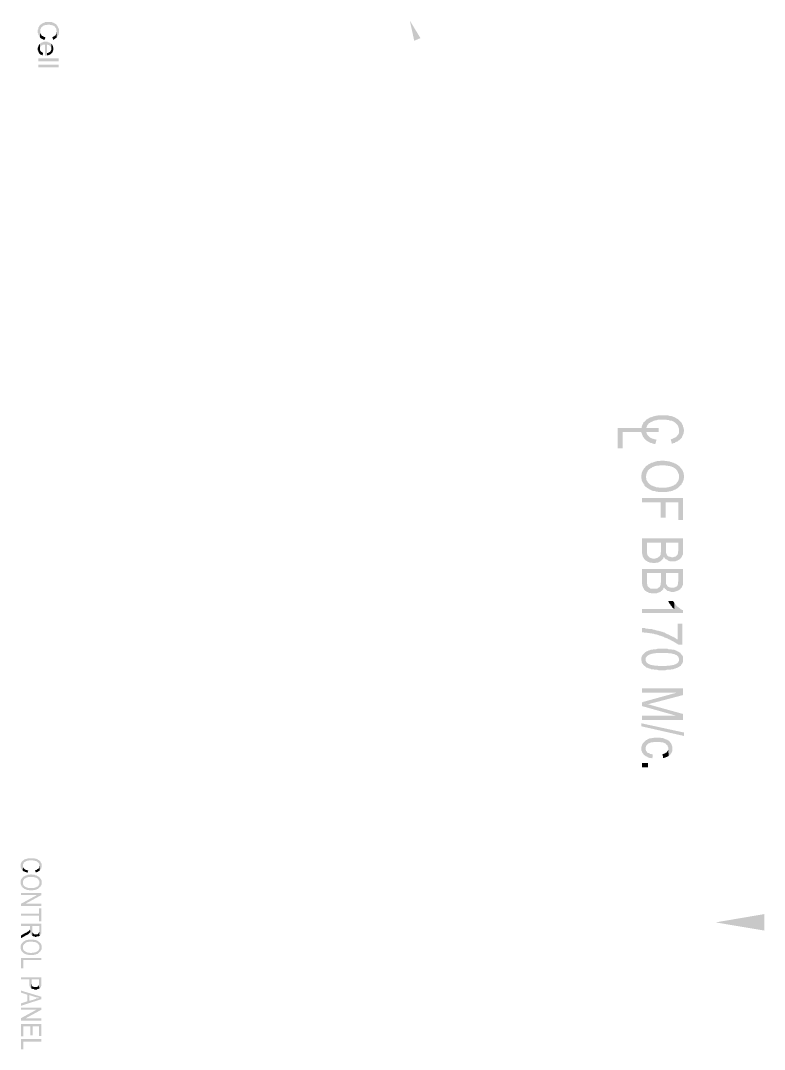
# Model space of a CAD drawing. Header units: feet. Extents: x -99009 to 3252343, y -11094690 to 9035152.
# Drawn here: x 1661585 to 1663400, y -1997901 to -1995388 of the extents above; entities that cross this region are included whole.
import ezdxf

# ---------------------------------------------------------------- set-up
doc = ezdxf.new("R2010")
doc.units = ezdxf.units.FT
doc.layers.add('H', color=7, linetype='Continuous', lineweight=0)

msp = doc.modelspace()

# ---------------------------------------------------------------- hatches: boundary and pattern name
at = {"layer": 'H', "linetype": 'Continuous'}
for points in [[(1661631.99555, -1995429.33853), (1661630.94228, -1995428.64298), (1661630.24673, -1995426.89416), (1661629.53131, -1995426.17874), (1661629.53131, -1995425.12547), (1661628.47804, -1995423.37665), (1661627.78249, -1995422.6811), (1661627.78249, -1995420.21686), (1661626.72922, -1995418.46804), (1661626.72922, -1995410.75735), (1661627.78249, -1995409.00853), (1661627.78249, -1995406.54429), (1661628.47804, -1995404.79547), (1661629.53131, -1995404.09992), (1661629.53131, -1995403.40437), (1661630.24673, -1995401.65555), (1661634.43992, -1995397.44249), (1661636.20861, -1995396.38922), (1661636.90416, -1995395.69367), (1661638.65298, -1995394.97825), (1661639.34853, -1995393.92498), (1661641.09735, -1995393.92498), (1661642.15061, -1995393.22943), (1661643.56159, -1995393.22943), (1661644.61486, -1995392.17616), (1661647.77465, -1995392.17616), (1661648.82792, -1995391.48061), (1661657.23416, -1995391.48061), (1661658.98298, -1995392.17616), (1661661.44722, -1995392.17616), (1661663.19604, -1995393.22943), (1661663.89159, -1995393.22943), (1661665.64041, -1995393.92498), (1661666.33596, -1995394.97825), (1661668.10465, -1995394.97825), (1661669.85347, -1995396.38922), (1661671.60229, -1995397.44249), (1661672.29784, -1995398.13804), (1661673.01326, -1995399.88686), (1661674.76208, -1995401.65555), (1661675.45763, -1995403.40437), (1661675.45763, -1995404.09992), (1661676.5109, -1995405.84874), (1661677.20645, -1995406.54429), (1661677.20645, -1995408.31298), (1661678.25972, -1995409.00853), (1661678.25972, -1995419.16359), (1661677.20645, -1995420.93228), (1661677.20645, -1995423.37665), (1661676.5109, -1995424.42992), (1661675.45763, -1995426.17874), (1661674.76208, -1995426.89416), (1661674.76208, -1995427.58971), (1661673.01326, -1995429.33853), (1661673.01326, -1995414.97041), (1661672.29784, -1995413.22159), (1661672.29784, -1995409.00853), (1661671.60229, -1995408.31298), (1661670.54902, -1995406.54429), (1661670.54902, -1995405.84874), (1661669.85347, -1995405.84874), (1661668.8002, -1995404.09992), (1661666.33596, -1995401.65555), (1661664.58714, -1995400.60228), (1661663.89159, -1995400.60228), (1661663.19604, -1995399.88686), (1661661.44722, -1995399.88686), (1661659.67853, -1995399.19131), (1661657.23416, -1995399.19131), (1661655.48534, -1995398.13804), (1661650.57673, -1995398.13804), (1661648.82792, -1995399.19131), (1661644.61486, -1995399.19131), (1661643.56159, -1995399.88686), (1661642.15061, -1995399.88686), (1661640.4018, -1995400.60228), (1661638.65298, -1995402.3511), (1661636.90416, -1995403.40437), (1661634.43992, -1995405.84874), (1661634.43992, -1995407.59755), (1661633.38665, -1995408.31298), (1661632.6911, -1995410.0618), (1661632.6911, -1995414.27486), (1661631.99555, -1995429.33853)], [(1662545.49423, -1995437.74478), (1662534.62374, -1995388.32082), (1662560.55791, -1995431.08735), (1662545.49423, -1995437.74478)], [(1661642.15061, -1995435.30041), (1661640.4018, -1995434.60486), (1661639.34853, -1995434.60486), (1661637.95743, -1995433.55159), (1661636.90416, -1995432.83617), (1661635.15534, -1995432.83617), (1661633.38665, -1995431.08735), (1661632.6911, -1995430.03408), (1661631.99555, -1995429.33853), (1661632.6911, -1995414.27486), (1661632.6911, -1995418.46804), (1661633.38665, -1995420.21686), (1661633.38665, -1995420.93228), (1661634.43992, -1995422.6811), (1661635.15534, -1995423.37665), (1661636.20861, -1995425.12547), (1661637.95743, -1995425.8409), (1661638.65298, -1995425.8409), (1661639.34853, -1995426.89416), (1661641.09735, -1995427.58971), (1661642.15061, -1995428.64298), (1661643.56159, -1995428.64298), (1661645.31041, -1995429.33853), (1661643.56159, -1995435.30041), (1661642.15061, -1995435.30041)], [(1661663.89159, -1995434.60486), (1661662.14277, -1995428.64298), (1661665.64041, -1995426.89416), (1661666.33596, -1995426.89416), (1661667.38923, -1995425.8409), (1661668.8002, -1995425.12547), (1661670.54902, -1995423.37665), (1661670.54902, -1995422.6811), (1661671.60229, -1995420.93228), (1661672.29784, -1995420.21686), (1661672.29784, -1995416.71923), (1661673.01326, -1995416.02367), (1661673.01326, -1995429.33853), (1661672.29784, -1995430.03408), (1661670.54902, -1995431.08735), (1661669.85347, -1995431.7829), (1661668.8002, -1995432.83617), (1661667.38923, -1995433.55159), (1661666.33596, -1995434.60486), (1661663.89159, -1995434.60486)], [(1661636.90416, -1995473.15833), (1661636.20861, -1995472.46278), (1661634.43992, -1995471.40951), (1661633.38665, -1995471.40951), (1661632.6911, -1995470.69409), (1661630.94228, -1995469.64082), (1661630.24673, -1995468.94527), (1661630.24673, -1995468.24972), (1661629.53131, -1995467.19645), (1661628.47804, -1995465.44763), (1661627.78249, -1995464.75208), (1661627.78249, -1995462.28784), (1661626.72922, -1995460.53902), (1661626.72922, -1995454.57714), (1661627.78249, -1995452.82833), (1661627.78249, -1995450.36408), (1661628.47804, -1995449.66853), (1661629.53131, -1995447.91972), (1661631.99555, -1995445.45547), (1661631.99555, -1995460.53902), (1661632.6911, -1995461.23457), (1661633.38665, -1995462.98339), (1661635.15534, -1995464.75208), (1661636.90416, -1995465.44763), (1661637.95743, -1995466.5009), (1661639.34853, -1995467.19645), (1661638.65298, -1995473.15833), (1661636.90416, -1995473.15833)], [(1661644.61486, -1995473.85388), (1661644.61486, -1995446.86645), (1661639.34853, -1995446.86645), (1661638.65298, -1995447.91972), (1661636.90416, -1995448.61527), (1661636.20861, -1995448.61527), (1661635.15534, -1995449.66853), (1661635.15534, -1995450.36408), (1661634.43992, -1995451.07951), (1661633.38665, -1995452.13278), (1661632.6911, -1995452.82833), (1661631.99555, -1995454.57714), (1661631.99555, -1995445.45547), (1661634.43992, -1995442.65339), (1661636.20861, -1995441.95784), (1661636.90416, -1995441.95784), (1661638.65298, -1995441.26229), (1661639.34853, -1995441.26229), (1661641.09735, -1995440.20902), (1661650.57673, -1995440.20902), (1661651.27228, -1995441.26229), (1661653.0211, -1995441.26229), (1661653.71665, -1995441.95784), (1661655.48534, -1995441.95784), (1661656.1809, -1995442.65339), (1661657.23416, -1995443.70666), (1661658.98298, -1995443.70666), (1661659.67853, -1995444.40221), (1661659.67853, -1995454.57714), (1661658.98298, -1995452.82833), (1661657.92971, -1995452.13278), (1661657.23416, -1995451.07951), (1661657.23416, -1995450.36408), (1661655.48534, -1995449.66853), (1661653.71665, -1995447.91972), (1661651.96784, -1995447.91972), (1661651.27228, -1995446.86645), (1661649.52347, -1995446.86645), (1661648.82792, -1995473.15833), (1661647.05923, -1995473.85388), (1661644.61486, -1995473.85388)], [(1661648.82792, -1995473.15833), (1661649.52347, -1995447.22416), (1661649.52347, -1995467.19645), (1661651.27228, -1995467.19645), (1661651.96784, -1995466.5009), (1661653.71665, -1995466.5009), (1661655.48534, -1995464.75208), (1661656.1809, -1995464.75208), (1661657.92971, -1995462.98339), (1661658.98298, -1995461.23457), (1661658.98298, -1995460.53902), (1661659.67853, -1995459.84347), (1661659.67853, -1995445.45547), (1661662.14277, -1995447.91972), (1661663.19604, -1995449.66853), (1661663.19604, -1995450.36408), (1661663.89159, -1995451.41735), (1661663.89159, -1995452.82833), (1661664.58714, -1995454.57714), (1661664.58714, -1995459.84347), (1661663.89159, -1995461.23457), (1661663.89159, -1995462.98339), (1661663.19604, -1995464.03666), (1661663.19604, -1995464.75208), (1661662.14277, -1995466.5009), (1661657.92971, -1995470.69409), (1661656.1809, -1995471.40951), (1661655.48534, -1995471.40951), (1661654.43208, -1995472.46278), (1661653.0211, -1995472.46278), (1661651.96784, -1995473.15833), (1661648.82792, -1995473.15833)], [(1661627.78249, -1995487.52645), (1661627.78249, -1995480.86902), (1661677.20645, -1995480.86902), (1661677.20645, -1995487.52645), (1661627.78249, -1995487.52645)], [(1661627.78249, -1995502.61), (1661627.78249, -1995495.9327), (1661677.20645, -1995495.9327), (1661677.20645, -1995502.61), (1661627.78249, -1995502.61)], [(1663192.5765, -1996412.59118), (1663191.52324, -1996389.45909), (1663191.52324, -1996384.90819), (1663189.77442, -1996379.99958), (1663187.33005, -1996375.09097), (1663183.11699, -1996370.87791), (1663180.65275, -1996369.12909), (1663178.90393, -1996368.07583), (1663176.45956, -1996366.66485), (1663173.99532, -1996365.61159), (1663171.55095, -1996365.61159), (1663168.74887, -1996364.91603), (1663166.28462, -1996363.86277), (1663163.84025, -1996363.86277), (1663160.68046, -1996363.16722), (1663140.35046, -1996363.16722), (1663137.90609, -1996363.86277), (1663135.44185, -1996364.91603), (1663132.63976, -1996364.91603), (1663130.17552, -1996365.61159), (1663127.73115, -1996366.66485), (1663125.28678, -1996368.07583), (1663122.46483, -1996369.12909), (1663121.07372, -1996370.87791), (1663118.60948, -1996371.57346), (1663116.86066, -1996373.34215), (1663115.8074, -1996375.09097), (1663114.41629, -1996376.48207), (1663113.36303, -1996379.28416), (1663112.66747, -1996380.69513), (1663111.61421, -1996383.49722), (1663111.61421, -1996384.90819), (1663110.89878, -1996387.71028), (1663110.89878, -1996388.40583), (1663110.20323, -1996411.89562), (1663106.7056, -1996408.73583), (1663105.65233, -1996406.98701), (1663104.24135, -1996405.2382), (1663103.18809, -1996403.46951), (1663102.49254, -1996401.02514), (1663101.43927, -1996399.27632), (1663100.74372, -1996396.81208), (1663100.04817, -1996395.06326), (1663100.04817, -1996384.19277), (1663100.74372, -1996382.44395), (1663100.74372, -1996379.99958), (1663101.43927, -1996377.53534), (1663103.18809, -1996374.03771), (1663104.24135, -1996371.57346), (1663104.93691, -1996369.82465), (1663108.45441, -1996366.66485), (1663110.20323, -1996364.91603), (1663111.61421, -1996363.16722), (1663113.36303, -1996362.47166), (1663115.8074, -1996360.72285), (1663117.55621, -1996359.66958), (1663120.02046, -1996357.90089), (1663122.46483, -1996357.20534), (1663125.28678, -1996356.50979), (1663127.73115, -1996355.45652), (1663130.17552, -1996354.76097), (1663133.69303, -1996354.04554), (1663136.1374, -1996352.99228), (1663138.60164, -1996352.99228), (1663141.04601, -1996352.29673), (1663163.84025, -1996352.29673), (1663166.28462, -1996352.99228), (1663169.80213, -1996354.04554), (1663172.2465, -1996354.04554), (1663174.71074, -1996354.76097), (1663176.45956, -1996355.45652), (1663178.90393, -1996356.50979), (1663179.95719, -1996356.50979), (1663182.42144, -1996357.90089), (1663184.17025, -1996358.95416), (1663186.61462, -1996360.72285), (1663189.07887, -1996361.4184), (1663192.5765, -1996364.91603), (1663194.32532, -1996366.66485), (1663197.48511, -1996369.82465), (1663198.53838, -1996372.28889), (1663199.23393, -1996374.03771), (1663201.00262, -1996376.48207), (1663201.69817, -1996378.23089), (1663201.69817, -1996380.69513), (1663202.75144, -1996382.44395), (1663202.75144, -1996384.90819), (1663203.44699, -1996386.65701), (1663203.44699, -1996391.90346), (1663202.75144, -1996394.36771), (1663202.75144, -1996396.81208), (1663201.69817, -1996398.58077), (1663201.00262, -1996401.02514), (1663199.94936, -1996402.77395), (1663199.23393, -1996405.2382), (1663198.53838, -1996406.98701), (1663196.78956, -1996408.73583), (1663195.7363, -1996410.14681), (1663194.32532, -1996411.20007), (1663192.5765, -1996412.59118)], [(1663041.84037, -1996432.92118), (1663041.84037, -1996383.49722), (1663142.09927, -1996383.49722), (1663142.09927, -1996393.31444), (1663053.76413, -1996393.31444), (1663053.76413, -1996432.92118), (1663041.84037, -1996432.92118)], [(1663133.69303, -1996422.76611), (1663130.17552, -1996422.05069), (1663125.28678, -1996420.30187), (1663121.76927, -1996419.60632), (1663120.02046, -1996418.55305), (1663117.55621, -1996417.14208), (1663115.11184, -1996416.08881), (1663113.36303, -1996414.69771), (1663111.61421, -1996413.64444), (1663110.20323, -1996411.89562), (1663110.89878, -1996388.40583), (1663111.61421, -1996390.8502), (1663111.61421, -1996393.31444), (1663112.66747, -1996395.06326), (1663113.36303, -1996397.86534), (1663115.11184, -1996401.02514), (1663116.86066, -1996402.77395), (1663117.55621, -1996403.46951), (1663121.07372, -1996406.98701), (1663123.51809, -1996407.68257), (1663125.28678, -1996408.73583), (1663127.73115, -1996409.43138), (1663130.17552, -1996410.14681), (1663133.69303, -1996411.20007), (1663136.1374, -1996411.89562), (1663136.85282, -1996411.89562), (1663133.69303, -1996422.76611)], [(1663173.99532, -1996421.35514), (1663171.55095, -1996411.20007), (1663176.45956, -1996409.43138), (1663178.90393, -1996407.68257), (1663181.70601, -1996406.98701), (1663184.17025, -1996405.2382), (1663185.56136, -1996404.52277), (1663186.61462, -1996402.77395), (1663189.77442, -1996399.27632), (1663190.82768, -1996397.5275), (1663191.52324, -1996395.06326), (1663191.52324, -1996389.10138), (1663192.5765, -1996412.94889), (1663189.77442, -1996414.33999), (1663188.38331, -1996416.08881), (1663183.11699, -1996417.8575), (1663181.70601, -1996419.60632), (1663178.20838, -1996420.30187), (1663175.76401, -1996421.35514), (1663173.99532, -1996421.35514)], [(1663110.89878, -1996527.2182), (1663107.40115, -1996524.05841), (1663106.7056, -1996521.25632), (1663105.65233, -1996521.25632), (1663104.93691, -1996518.81195), (1663103.18809, -1996517.04326), (1663102.49254, -1996515.29445), (1663101.43927, -1996512.85008), (1663100.74372, -1996511.10126), (1663100.74372, -1996508.63702), (1663100.04817, -1996507.24591), (1663100.04817, -1996497.07098), (1663100.74372, -1996495.32216), (1663100.74372, -1996492.85792), (1663101.43927, -1996491.1091), (1663102.49254, -1996488.66473), (1663103.18809, -1996486.91591), (1663104.93691, -1996484.45167), (1663105.65233, -1996482.70285), (1663106.7056, -1996481.64959), (1663108.45441, -1996480.23861), (1663110.20323, -1996477.43653), (1663111.61421, -1996476.04542), (1663113.36303, -1996474.99216), (1663115.8074, -1996473.58118), (1663117.55621, -1996471.83236), (1663120.02046, -1996470.7791), (1663122.46483, -1996469.38799), (1663124.23352, -1996468.33473), (1663125.28678, -1996468.33473), (1663127.73115, -1996467.6193), (1663130.17552, -1996466.56604), (1663132.63976, -1996465.87049), (1663135.44185, -1996464.81722), (1663138.60164, -1996464.12167), (1663143.51025, -1996464.12167), (1663146.31233, -1996463.42612), (1663156.4674, -1996463.42612), (1663159.62719, -1996464.12167), (1663162.09144, -1996464.12167), (1663165.58907, -1996464.81722), (1663168.03344, -1996464.81722), (1663170.49768, -1996465.87049), (1663173.29976, -1996466.56604), (1663175.76401, -1996467.6193), (1663178.20838, -1996468.33473), (1663179.95719, -1996469.38799), (1663182.42144, -1996470.08355), (1663184.17025, -1996470.7791), (1663186.61462, -1996472.52792), (1663188.38331, -1996473.58118), (1663189.07887, -1996474.29661), (1663191.52324, -1996476.04542), (1663193.27205, -1996477.43653), (1663191.52324, -1996501.97959), (1663191.52324, -1996497.76653), (1663190.82768, -1996495.32216), (1663189.77442, -1996493.57334), (1663189.07887, -1996491.1091), (1663187.33005, -1996487.61146), (1663185.56136, -1996486.20049), (1663184.17025, -1996483.3984), (1663182.42144, -1996482.70285), (1663180.65275, -1996480.95403), (1663178.90393, -1996480.23861), (1663177.51282, -1996479.18534), (1663174.71074, -1996478.48979), (1663173.29976, -1996477.43653), (1663170.49768, -1996476.74097), (1663168.03344, -1996476.04542), (1663165.58907, -1996476.04542), (1663162.09144, -1996474.99216), (1663159.62719, -1996474.99216), (1663156.4674, -1996474.29661), (1663147.00789, -1996474.29661), (1663143.51025, -1996474.99216), (1663138.60164, -1996474.99216), (1663135.44185, -1996476.04542), (1663132.63976, -1996476.74097), (1663130.17552, -1996477.43653), (1663128.4267, -1996478.48979), (1663125.98233, -1996479.18534), (1663124.23352, -1996480.95403), (1663121.76927, -1996481.64959), (1663121.76927, -1996482.70285), (1663119.3249, -1996483.3984), (1663115.8074, -1996486.91591), (1663115.11184, -1996489.36028), (1663114.41629, -1996491.1091), (1663112.66747, -1996492.85792), (1663112.66747, -1996495.32216), (1663111.61421, -1996497.07098), (1663111.61421, -1996499.53522), (1663110.89878, -1996501.97959), (1663110.89878, -1996527.2182)], [(1663142.79483, -1996539.83751), (1663140.35046, -1996539.14196), (1663136.85282, -1996539.14196), (1663134.38858, -1996538.08869), (1663131.94421, -1996537.39314), (1663129.47997, -1996537.39314), (1663124.23352, -1996535.62445), (1663124.23352, -1996534.9289), (1663121.76927, -1996533.87563), (1663119.3249, -1996533.18008), (1663116.86066, -1996531.43126), (1663115.11184, -1996530.02028), (1663112.66747, -1996528.96702), (1663110.89878, -1996527.2182), (1663110.89878, -1996503.72841), (1663111.61421, -1996506.19265), (1663111.61421, -1996508.99473), (1663113.36303, -1996512.15452), (1663115.11184, -1996514.59889), (1663115.8074, -1996516.34771), (1663121.07372, -1996521.61404), (1663121.76927, -1996521.61404), (1663123.51809, -1996523.00514), (1663125.28678, -1996524.05841), (1663127.73115, -1996524.77383), (1663130.17552, -1996525.80722), (1663131.94421, -1996526.52265), (1663134.38858, -1996527.2182), (1663136.85282, -1996528.27147), (1663140.35046, -1996528.27147), (1663142.79483, -1996528.96702), (1663160.68046, -1996528.96702), (1663163.1447, -1996528.27147), (1663165.58907, -1996528.27147), (1663168.03344, -1996527.2182), (1663170.49768, -1996526.52265), (1663173.29976, -1996525.80722), (1663175.76401, -1996524.77383), (1663178.20838, -1996524.05841), (1663179.95719, -1996522.30959), (1663182.42144, -1996521.61404), (1663185.56136, -1996518.09653), (1663186.61462, -1996516.34771), (1663188.38331, -1996514.59889), (1663189.07887, -1996512.15452), (1663190.82768, -1996510.38583), (1663190.82768, -1996507.94147), (1663191.52324, -1996506.19265), (1663191.52324, -1996501.97959), (1663193.27205, -1996477.79424), (1663195.04074, -1996479.54306), (1663195.7363, -1996480.95403), (1663197.48511, -1996482.70285), (1663198.53838, -1996484.45167), (1663199.94936, -1996486.20049), (1663201.00262, -1996488.66473), (1663201.69817, -1996490.41355), (1663202.75144, -1996492.85792), (1663202.75144, -1996494.62661), (1663203.44699, -1996497.07098), (1663203.44699, -1996506.19265), (1663202.75144, -1996508.99473), (1663202.75144, -1996510.38583), (1663201.69817, -1996512.85008), (1663201.00262, -1996514.59889), (1663199.94936, -1996517.04326), (1663198.53838, -1996518.81195), (1663197.48511, -1996521.61404), (1663189.77442, -1996528.96702), (1663188.38331, -1996530.71584), (1663185.56136, -1996531.43126), (1663184.17025, -1996533.18008), (1663181.70601, -1996533.87563), (1663178.90393, -1996534.9289), (1663178.20838, -1996535.62445), (1663173.29976, -1996537.39314), (1663170.49768, -1996538.08869), (1663168.03344, -1996538.08869), (1663165.58907, -1996539.14196), (1663163.1447, -1996539.14196), (1663160.68046, -1996539.83751), (1663142.79483, -1996539.83751)], [(1663189.77442, -1996608.20037), (1663189.77442, -1996565.07612), (1663158.93164, -1996565.07612), (1663158.93164, -1996602.23849), (1663147.00789, -1996602.23849), (1663147.00789, -1996565.07612), (1663101.43927, -1996565.07612), (1663101.43927, -1996554.20563), (1663201.69817, -1996554.20563), (1663201.69817, -1996608.20037), (1663189.77442, -1996608.20037)], [(1663112.66747, -1996708.10155), (1663110.20323, -1996706.69057), (1663108.45441, -1996705.63731), (1663108.45441, -1996704.94176), (1663106.7056, -1996703.19294), (1663105.65233, -1996701.44412), (1663104.24135, -1996698.97988), (1663103.18809, -1996697.23106), (1663103.18809, -1996696.53551), (1663102.49254, -1996694.07127), (1663102.49254, -1996692.32245), (1663101.43927, -1996689.85821), (1663101.43927, -1996652.71571), (1663201.69817, -1996652.71571), (1663201.69817, -1996688.10939), (1663201.00262, -1996690.57363), (1663201.00262, -1996692.32245), (1663199.94936, -1996694.07127), (1663199.23393, -1996696.53551), (1663198.53838, -1996697.23106), (1663197.48511, -1996699.67543), (1663195.7363, -1996701.44412), (1663194.32532, -1996703.19294), (1663191.52324, -1996704.94176), (1663189.77442, -1996705.63731), (1663189.77442, -1996663.5862), (1663159.62719, -1996663.5862), (1663157.87838, -1996702.47752), (1663156.4674, -1996700.7287), (1663154.71858, -1996697.92662), (1663153.66532, -1996700.7287), (1663152.96976, -1996702.47752), (1663151.22095, -1996703.88849), (1663149.47213, -1996705.63731), (1663147.70344, -1996707.38613), (1663147.70344, -1996663.5862), (1663113.36303, -1996663.5862), (1663112.66747, -1996708.10155)], [(1663127.73115, -1996713.01016), (1663125.28678, -1996712.29474), (1663122.46483, -1996712.29474), (1663119.3249, -1996711.59919), (1663117.55621, -1996710.54592), (1663115.11184, -1996709.85037), (1663112.66747, -1996708.10155), (1663113.36303, -1996663.5862), (1663113.36303, -1996689.52037), (1663114.41629, -1996690.57363), (1663114.41629, -1996693.018), (1663115.11184, -1996694.76682), (1663116.86066, -1996696.53551), (1663118.60948, -1996697.92662), (1663120.02046, -1996699.67543), (1663121.76927, -1996700.39086), (1663124.23352, -1996701.44412), (1663126.67789, -1996702.13968), (1663133.69303, -1996702.13968), (1663136.1374, -1996701.44412), (1663138.60164, -1996700.39086), (1663140.35046, -1996699.67543), (1663142.09927, -1996697.92662), (1663144.56352, -1996696.53551), (1663145.25907, -1996694.76682), (1663146.31233, -1996693.71356), (1663147.00789, -1996691.96474), (1663147.00789, -1996687.77155), (1663147.70344, -1996685.30731), (1663147.70344, -1996707.38613), (1663146.31233, -1996709.15482), (1663145.25907, -1996709.15482), (1663143.51025, -1996710.54592), (1663141.04601, -1996711.59919), (1663138.60164, -1996712.29474), (1663136.1374, -1996712.29474), (1663132.63976, -1996713.01016), (1663127.73115, -1996713.01016)], [(1663170.49768, -1996709.15482), (1663168.03344, -1996708.10155), (1663165.58907, -1996707.38613), (1663163.84025, -1996706.33286), (1663162.09144, -1996704.58405), (1663159.62719, -1996703.88849), (1663157.87838, -1996702.13968), (1663159.62719, -1996663.5862), (1663159.62719, -1996687.77155), (1663160.68046, -1996689.52037), (1663160.68046, -1996690.57363), (1663162.09144, -1996693.018), (1663163.1447, -1996694.76682), (1663164.53581, -1996696.53551), (1663165.58907, -1996696.53551), (1663168.03344, -1996697.92662), (1663170.49768, -1996697.92662), (1663173.29976, -1996698.97988), (1663177.51282, -1996698.97988), (1663179.95719, -1996697.92662), (1663182.42144, -1996697.23106), (1663183.11699, -1996697.23106), (1663185.56136, -1996695.48225), (1663187.33005, -1996693.71356), (1663188.38331, -1996691.96474), (1663188.38331, -1996691.26919), (1663189.07887, -1996689.52037), (1663189.07887, -1996686.36057), (1663189.77442, -1996683.55849), (1663189.77442, -1996705.63731), (1663189.07887, -1996706.33286), (1663186.61462, -1996707.38613), (1663184.17025, -1996708.10155), (1663181.70601, -1996709.15482), (1663170.49768, -1996709.15482)], [(1663112.66747, -1996783.10197), (1663110.20323, -1996781.35315), (1663108.45441, -1996779.60433), (1663106.7056, -1996778.19335), (1663105.65233, -1996775.39127), (1663104.24135, -1996773.64245), (1663103.18809, -1996771.19809), (1663103.18809, -1996770.48266), (1663102.49254, -1996768.73384), (1663102.49254, -1996766.98503), (1663101.43927, -1996764.54066), (1663101.43927, -1996727.71613), (1663201.69817, -1996727.71613), (1663201.69817, -1996762.07641), (1663201.00262, -1996764.54066), (1663201.00262, -1996766.98503), (1663199.94936, -1996768.73384), (1663199.23393, -1996770.48266), (1663198.53838, -1996772.25135), (1663197.48511, -1996773.64245), (1663195.7363, -1996775.39127), (1663194.32532, -1996777.15996), (1663191.52324, -1996778.90878), (1663189.77442, -1996780.6576), (1663189.77442, -1996737.53335), (1663159.62719, -1996737.53335), (1663157.87838, -1996776.44454), (1663156.4674, -1996774.69572), (1663154.71858, -1996772.9469), (1663153.66532, -1996774.69572), (1663152.96976, -1996777.15996), (1663151.22095, -1996778.90878), (1663149.47213, -1996780.6576), (1663147.70344, -1996782.0487), (1663147.70344, -1996737.53335), (1663113.36303, -1996737.53335), (1663112.66747, -1996783.10197)], [(1663125.28678, -1996787.31503), (1663122.46483, -1996786.26176), (1663119.3249, -1996786.26176), (1663117.55621, -1996785.56621), (1663115.11184, -1996783.81739), (1663112.66747, -1996783.10197), (1663113.36303, -1996737.53335), (1663113.36303, -1996764.54066), (1663114.41629, -1996764.54066), (1663114.41629, -1996766.98503), (1663115.11184, -1996769.4294), (1663116.86066, -1996771.19809), (1663118.60948, -1996772.9469), (1663120.02046, -1996773.64245), (1663121.76927, -1996775.39127), (1663124.23352, -1996776.1067), (1663136.1374, -1996776.1067), (1663138.60164, -1996775.39127), (1663140.35046, -1996774.69572), (1663142.09927, -1996772.9469), (1663144.56352, -1996771.19809), (1663145.25907, -1996769.4294), (1663146.31233, -1996767.68058), (1663147.00789, -1996766.28947), (1663147.00789, -1996762.07641), (1663147.70344, -1996759.27433), (1663147.70344, -1996782.0487), (1663146.31233, -1996783.81739), (1663145.25907, -1996783.81739), (1663143.51025, -1996784.51294), (1663141.04601, -1996785.56621), (1663138.60164, -1996786.26176), (1663136.1374, -1996787.31503), (1663125.28678, -1996787.31503)], [(1663173.29976, -1996783.81739), (1663170.49768, -1996783.10197), (1663168.03344, -1996782.0487), (1663165.58907, -1996781.35315), (1663163.84025, -1996781.35315), (1663162.09144, -1996779.60433), (1663159.62719, -1996777.85551), (1663157.87838, -1996776.1067), (1663159.62719, -1996737.53335), (1663159.62719, -1996762.77197), (1663160.68046, -1996764.54066), (1663160.68046, -1996765.23621), (1663162.09144, -1996766.98503), (1663163.1447, -1996769.4294), (1663164.53581, -1996770.48266), (1663165.58907, -1996771.19809), (1663168.03344, -1996772.25135), (1663170.49768, -1996772.9469), (1663179.95719, -1996772.9469), (1663182.42144, -1996772.25135), (1663183.11699, -1996771.19809), (1663185.56136, -1996770.48266), (1663187.33005, -1996768.73384), (1663188.38331, -1996766.28947), (1663189.07887, -1996764.54066), (1663189.07887, -1996760.3276), (1663189.77442, -1996757.86335), (1663189.77442, -1996780.6576), (1663189.07887, -1996780.6576), (1663186.61462, -1996781.35315), (1663184.17025, -1996782.0487), (1663181.70601, -1996783.10197), (1663178.90393, -1996783.81739), (1663173.29976, -1996783.81739)], [(1663101.43927, -1996835.34788), (1663101.43927, -1996825.17295), (1663179.95719, -1996825.17295), (1663180.65275, -1996811.50037), (1663182.42144, -1996813.24919), (1663184.17025, -1996815.71343), (1663185.56136, -1996817.46225), (1663187.33005, -1996819.21107), (1663188.38331, -1996819.90662), (1663190.82768, -1996821.67531), (1663193.27205, -1996823.42413), (1663195.04074, -1996825.17295), (1663197.48511, -1996826.58392), (1663199.23393, -1996827.63719), (1663201.69817, -1996828.33274), (1663201.69817, -1996835.34788), (1663101.43927, -1996835.34788)], [(1663179.95719, -1996825.17295), (1663178.20838, -1996824.11968), (1663176.45956, -1996822.72858), (1663174.71074, -1996820.95989), (1663173.29976, -1996818.1578), (1663171.55095, -1996816.7667), (1663171.55095, -1996815.71343), (1663169.80213, -1996813.96462), (1663168.03344, -1996811.50037), (1663167.33789, -1996810.10927), (1663166.28462, -1996808.34058), (1663165.58907, -1996805.89621), (1663176.45956, -1996805.89621), (1663178.20838, -1996807.28731), (1663179.95719, -1996810.10927), (1663180.65275, -1996811.50037), (1663179.95719, -1996825.17295)], [(1663190.82768, -1996912.45483), (1663189.07887, -1996911.75927), (1663187.33005, -1996910.01046), (1663184.86581, -1996909.29503), (1663183.11699, -1996907.54621), (1663180.65275, -1996906.85066), (1663178.90393, -1996905.10185), (1663176.45956, -1996904.04858), (1663173.99532, -1996902.6376), (1663171.55095, -1996901.58434), (1663168.74887, -1996899.83552), (1663166.28462, -1996899.13997), (1663163.84025, -1996897.39115), (1663161.37601, -1996896.67573), (1663158.93164, -1996895.62246), (1663156.4674, -1996894.92691), (1663153.66532, -1996893.17809), (1663151.22095, -1996892.48254), (1663148.7567, -1996891.42927), (1663143.51025, -1996890.0183), (1663141.04601, -1996888.96503), (1663138.60164, -1996888.26948), (1663136.1374, -1996887.21621), (1663133.69303, -1996887.21621), (1663131.22879, -1996886.52066), (1663129.47997, -1996885.4674), (1663126.67789, -1996885.4674), (1663124.23352, -1996884.77184), (1663121.76927, -1996884.77184), (1663118.60948, -1996884.05642), (1663115.8074, -1996884.05642), (1663113.36303, -1996883.00315), (1663107.40115, -1996883.00315), (1663104.93691, -1996882.3076), (1663101.43927, -1996882.3076), (1663101.43927, -1996872.15254), (1663108.45441, -1996872.15254), (1663110.89878, -1996873.2058), (1663114.41629, -1996873.2058), (1663116.86066, -1996873.90135), (1663119.3249, -1996873.90135), (1663122.46483, -1996874.59691), (1663125.28678, -1996874.59691), (1663128.4267, -1996875.65017), (1663130.17552, -1996875.65017), (1663135.44185, -1996877.39899), (1663137.90609, -1996878.11441), (1663140.35046, -1996878.11441), (1663142.79483, -1996878.80997), (1663145.25907, -1996879.86323), (1663148.7567, -1996880.55878), (1663151.22095, -1996881.25434), (1663153.66532, -1996882.3076), (1663156.4674, -1996883.00315), (1663158.93164, -1996884.77184), (1663160.68046, -1996885.4674), (1663162.09144, -1996886.52066), (1663167.33789, -1996888.26948), (1663169.80213, -1996890.0183), (1663172.2465, -1996890.73372), (1663174.71074, -1996892.48254), (1663177.51282, -1996893.17809), (1663179.95719, -1996894.92691), (1663181.70601, -1996895.62246), (1663184.17025, -1996897.39115), (1663185.56136, -1996898.44442), (1663187.33005, -1996899.83552), (1663188.38331, -1996899.83552), (1663188.38331, -1996861.28205), (1663199.94936, -1996861.28205), (1663199.94936, -1996912.45483), (1663190.82768, -1996912.45483)], [(1663110.20323, -1996948.92164), (1663109.14997, -1996931.03601), (1663110.20323, -1996930.34046), (1663111.61421, -1996929.28719), (1663113.36303, -1996928.59164), (1663115.8074, -1996927.87622), (1663117.55621, -1996926.82295), (1663120.02046, -1996926.1274), (1663122.46483, -1996925.07413), (1663124.23352, -1996925.07413), (1663127.73115, -1996924.37858), (1663130.17552, -1996923.68303), (1663136.1374, -1996923.68303), (1663138.60164, -1996922.62976), (1663163.84025, -1996922.62976), (1663166.28462, -1996923.68303), (1663171.55095, -1996923.68303), (1663173.99532, -1996924.37858), (1663176.45956, -1996924.37858), (1663178.90393, -1996925.07413), (1663179.95719, -1996925.07413), (1663182.42144, -1996926.1274), (1663184.86581, -1996926.82295), (1663187.33005, -1996928.59164), (1663189.77442, -1996929.28719), (1663191.52324, -1996931.03601), (1663191.52324, -1996946.09969), (1663190.82768, -1996944.70858), (1663189.77442, -1996941.9065), (1663188.38331, -1996940.49552), (1663186.61462, -1996938.7467), (1663184.86581, -1996937.69344), (1663183.11699, -1996936.99789), (1663181.70601, -1996936.30234), (1663178.90393, -1996935.24907), (1663177.51282, -1996935.24907), (1663174.71074, -1996934.53365), (1663172.2465, -1996933.48038), (1663166.28462, -1996933.48038), (1663163.84025, -1996932.78483), (1663136.1374, -1996932.78483), (1663133.69303, -1996933.48038), (1663130.17552, -1996933.48038), (1663127.73115, -1996934.53365), (1663125.98233, -1996934.53365), (1663123.51809, -1996935.24907), (1663121.76927, -1996936.30234), (1663120.02046, -1996936.30234), (1663118.60948, -1996936.99789), (1663113.36303, -1996940.49552), (1663112.66747, -1996941.9065), (1663110.89878, -1996943.65532), (1663110.20323, -1996946.09969), (1663110.20323, -1996948.92164)], [(1663141.04601, -1996974.85581), (1663138.60164, -1996973.80254), (1663132.63976, -1996973.80254), (1663130.17552, -1996973.10699), (1663127.73115, -1996973.10699), (1663125.28678, -1996972.39156), (1663123.51809, -1996972.39156), (1663122.46483, -1996971.3383), (1663119.3249, -1996970.64275), (1663114.41629, -1996968.89393), (1663111.61421, -1996968.19838), (1663110.20323, -1996966.44956), (1663108.45441, -1996964.68087), (1663106.7056, -1996963.98532), (1663105.65233, -1996962.93205), (1663104.24135, -1996961.18324), (1663103.18809, -1996959.77226), (1663101.43927, -1996958.02344), (1663100.74372, -1996955.57907), (1663100.74372, -1996953.83025), (1663100.04817, -1996951.36601), (1663100.04817, -1996943.65532), (1663100.74372, -1996941.9065), (1663101.43927, -1996939.44226), (1663102.49254, -1996937.69344), (1663104.24135, -1996936.30234), (1663105.65233, -1996934.53365), (1663107.40115, -1996932.78483), (1663109.14997, -1996931.03601), (1663110.20323, -1996948.56393), (1663110.20323, -1996950.31275), (1663110.89878, -1996952.77699), (1663111.61421, -1996954.52581), (1663113.36303, -1996956.27462), (1663115.11184, -1996958.02344), (1663117.55621, -1996959.77226), (1663118.60948, -1996959.77226), (1663119.3249, -1996960.48768), (1663121.07372, -1996961.18324), (1663123.51809, -1996962.2365), (1663125.28678, -1996962.2365), (1663127.73115, -1996962.93205), (1663130.17552, -1996962.93205), (1663132.63976, -1996963.98532), (1663139.6549, -1996963.98532), (1663142.79483, -1996964.68087), (1663158.93164, -1996964.68087), (1663162.09144, -1996963.98532), (1663168.03344, -1996963.98532), (1663171.55095, -1996962.93205), (1663173.99532, -1996962.93205), (1663176.45956, -1996962.2365), (1663178.20838, -1996962.2365), (1663181.70601, -1996960.48768), (1663183.11699, -1996960.48768), (1663184.17025, -1996959.77226), (1663185.56136, -1996958.71899), (1663188.38331, -1996956.97018), (1663189.77442, -1996955.57907), (1663190.82768, -1996952.77699), (1663191.52324, -1996951.36601), (1663191.52324, -1996931.03601), (1663194.32532, -1996932.08928), (1663195.7363, -1996933.48038), (1663195.7363, -1996934.53365), (1663197.48511, -1996936.30234), (1663199.23393, -1996937.69344), (1663199.94936, -1996939.44226), (1663201.00262, -1996941.21095), (1663201.69817, -1996943.65532), (1663201.69817, -1996952.77699), (1663201.00262, -1996955.57907), (1663199.94936, -1996956.97018), (1663199.23393, -1996959.77226), (1663198.53838, -1996959.77226), (1663197.48511, -1996961.18324), (1663195.7363, -1996963.98532), (1663194.32532, -1996964.68087), (1663191.52324, -1996966.44956), (1663189.07887, -1996968.19838), (1663187.33005, -1996968.89393), (1663182.42144, -1996970.64275), (1663179.95719, -1996971.3383), (1663177.51282, -1996972.39156), (1663174.71074, -1996973.10699), (1663172.2465, -1996973.10699), (1663169.80213, -1996973.80254), (1663162.09144, -1996973.80254), (1663158.93164, -1996974.85581), (1663141.04601, -1996974.85581)], [(1663201.69817, -1997035.4881), (1663186.61462, -1997029.54609), (1663101.43927, -1997029.54609), (1663101.43927, -1997019.37116), (1663201.69817, -1997019.37116), (1663201.69817, -1997035.4881)], [(1663115.8074, -1997057.92463), (1663101.43927, -1997053.01602), (1663186.61462, -1997029.54609), (1663201.69817, -1997035.4881), (1663131.22879, -1997054.06928), (1663124.23352, -1997055.48026), (1663119.3249, -1997057.22908), (1663116.86066, -1997057.92463), (1663115.8074, -1997057.92463)], [(1663201.69817, -1997096.14026), (1663184.86581, -1997085.96532), (1663101.43927, -1997062.4954), (1663101.43927, -1997053.01602), (1663115.8074, -1997058.28234), (1663117.55621, -1997058.97789), (1663120.02046, -1997058.97789), (1663125.28678, -1997060.72671), (1663128.4267, -1997061.44214), (1663131.94421, -1997062.4954), (1663201.69817, -1997081.77214), (1663201.69817, -1997096.14026)], [(1663203.44699, -1997135.38928), (1663100.04817, -1997111.91936), (1663100.04817, -1997104.54651), (1663203.44699, -1997126.98304), (1663203.44699, -1997135.38928)], [(1663101.43927, -1997096.14026), (1663101.43927, -1997085.96532), (1663184.86581, -1997085.96532), (1663201.69817, -1997096.14026), (1663101.43927, -1997096.14026)], [(1663126.67789, -1997190.07957), (1663123.51809, -1997189.38402), (1663121.07372, -1997189.38402), (1663115.8074, -1997187.6352), (1663113.36303, -1997185.86651), (1663110.89878, -1997185.17096), (1663109.14997, -1997183.42214), (1663107.40115, -1997182.72659), (1663104.93691, -1997180.26235), (1663104.24135, -1997178.51353), (1663102.49254, -1997176.76471), (1663101.43927, -1997175.01589), (1663100.74372, -1997172.55165), (1663100.04817, -1997170.80283), (1663100.04817, -1997161.68116), (1663100.74372, -1997159.23679), (1663101.43927, -1997157.48798), (1663102.49254, -1997155.02373), (1663103.18809, -1997153.27492), (1663104.93691, -1997151.5261), (1663106.7056, -1997149.77728), (1663108.45441, -1997148.00859), (1663110.20323, -1997146.61749), (1663110.20323, -1997168.35847), (1663110.89878, -1997170.10728), (1663111.61421, -1997172.55165), (1663113.36303, -1997174.30047), (1663114.41629, -1997176.06916), (1663115.8074, -1997176.76471), (1663118.60948, -1997177.46026), (1663121.07372, -1997179.20908), (1663123.51809, -1997179.20908), (1663125.98233, -1997180.26235), (1663127.73115, -1997180.26235), (1663126.67789, -1997190.07957)], [(1663166.28462, -1997184.47541), (1663165.58907, -1997166.58978), (1663165.58907, -1997164.14541), (1663164.53581, -1997161.68116), (1663163.1447, -1997158.18353), (1663161.37601, -1997156.77255), (1663158.93164, -1997153.97047), (1663157.18282, -1997153.27492), (1663155.41413, -1997152.22165), (1663150.52539, -1997150.83055), (1663147.70344, -1997150.83055), (1663144.56352, -1997149.77728), (1663131.22879, -1997149.77728), (1663128.4267, -1997150.83055), (1663125.28678, -1997150.83055), (1663122.46483, -1997151.5261), (1663121.07372, -1997152.22165), (1663118.60948, -1997153.27492), (1663116.86066, -1997153.97047), (1663114.41629, -1997155.73916), (1663113.36303, -1997157.48798), (1663111.61421, -1997159.23679), (1663110.89878, -1997161.68116), (1663110.20323, -1997163.44985), (1663110.20323, -1997146.61749), (1663111.61421, -1997145.56422), (1663113.36303, -1997144.86867), (1663115.8074, -1997143.11985), (1663117.55621, -1997142.40443), (1663120.02046, -1997141.35116), (1663122.46483, -1997141.35116), (1663125.28678, -1997140.65561), (1663128.4267, -1997140.65561), (1663131.22879, -1997139.60234), (1663146.31233, -1997139.60234), (1663148.7567, -1997140.65561), (1663152.27421, -1997140.65561), (1663154.71858, -1997141.35116), (1663157.87838, -1997143.11985), (1663163.1447, -1997144.86867), (1663165.58907, -1997146.61749), (1663167.33789, -1997147.31304), (1663168.74887, -1997149.06186), (1663170.49768, -1997151.5261), (1663171.55095, -1997152.22165), (1663172.2465, -1997153.97047), (1663173.99532, -1997156.77255), (1663173.99532, -1997158.18353), (1663174.71074, -1997160.6279), (1663175.76401, -1997162.39659), (1663175.76401, -1997170.80283), (1663174.71074, -1997173.2472), (1663173.99532, -1997175.01589), (1663173.29976, -1997176.76471), (1663171.55095, -1997179.20908), (1663170.49768, -1997180.97777), (1663169.80213, -1997181.67332), (1663168.03344, -1997182.72659), (1663166.28462, -1997184.47541)], [(1663152.96976, -1997189.38402), (1663151.22095, -1997179.20908), (1663153.66532, -1997179.20908), (1663156.4674, -1997178.51353), (1663158.93164, -1997176.76471), (1663162.09144, -1997175.01589), (1663163.1447, -1997173.2472), (1663164.53581, -1997170.80283), (1663165.58907, -1997169.05402), (1663165.58907, -1997166.58978), (1663166.28462, -1997184.47541), (1663163.84025, -1997185.86651), (1663156.4674, -1997188.68847), (1663153.66532, -1997189.38402), (1663152.96976, -1997189.38402)], [(1663101.43927, -1997212.15839), (1663101.43927, -1997201.30777), (1663115.8074, -1997201.30777), (1663115.8074, -1997212.15839), (1663101.43927, -1997212.15839)], [(1661630.94228, -1997464.54452), (1661630.94228, -1997452.64064), (1661630.24673, -1997450.87195), (1661630.24673, -1997447.73203), (1661629.53131, -1997446.67876), (1661628.47804, -1997445.98321), (1661628.47804, -1997444.92994), (1661627.78249, -1997444.92994), (1661626.72922, -1997444.21452), (1661624.28485, -1997441.77015), (1661622.53604, -1997441.0746), (1661620.07179, -1997441.0746), (1661619.37624, -1997440.02133), (1661616.912, -1997440.02133), (1661615.16318, -1997439.30591), (1661605.00812, -1997439.30591), (1661603.23943, -1997440.02133), (1661600.79506, -1997440.02133), (1661600.09951, -1997441.0746), (1661598.35069, -1997441.0746), (1661597.29742, -1997441.77015), (1661595.88645, -1997442.4657), (1661594.83318, -1997443.51897), (1661594.13763, -1997443.51897), (1661593.08436, -1997444.21452), (1661592.38881, -1997444.92994), (1661592.38881, -1997445.98321), (1661591.33555, -1997447.73203), (1661590.62012, -1997448.42758), (1661590.62012, -1997451.92521), (1661589.92457, -1997463.49126), (1661588.8713, -1997462.7957), (1661588.17575, -1997461.74244), (1661587.4802, -1997461.04689), (1661586.42693, -1997460.35133), (1661586.42693, -1997459.29807), (1661585.73138, -1997458.60252), (1661585.73138, -1997457.88709), (1661584.67812, -1997456.13827), (1661584.67812, -1997447.73203), (1661585.73138, -1997446.67876), (1661585.73138, -1997445.98321), (1661586.42693, -1997444.92994), (1661586.42693, -1997443.51897), (1661590.62012, -1997439.30591), (1661591.33555, -1997439.30591), (1661592.38881, -1997438.61035), (1661593.08436, -1997437.55709), (1661594.83318, -1997436.50382), (1661595.88645, -1997436.50382), (1661597.29742, -1997435.80827), (1661599.04624, -1997435.80827), (1661600.09951, -1997435.11272), (1661601.49061, -1997435.11272), (1661602.54388, -1997434.05946), (1661618.32298, -1997434.05946), (1661619.37624, -1997435.11272), (1661621.82061, -1997435.11272), (1661623.5893, -1997435.80827), (1661624.28485, -1997435.80827), (1661626.03367, -1997436.50382), (1661626.72922, -1997437.55709), (1661627.78249, -1997438.61035), (1661629.53131, -1997438.61035), (1661630.24673, -1997439.30591), (1661633.38665, -1997442.4657), (1661633.38665, -1997444.21452), (1661634.43992, -1997444.92994), (1661635.15534, -1997445.98321), (1661635.15534, -1997446.67876), (1661636.20861, -1997448.42758), (1661636.20861, -1997456.13827), (1661635.15534, -1997456.83383), (1661635.15534, -1997459.29807), (1661633.38665, -1997461.04689), (1661632.6911, -1997461.74244), (1661632.6911, -1997462.7957), (1661631.99555, -1997463.49126), (1661630.94228, -1997464.54452)], [(1661601.49061, -1997469.45313), (1661600.09951, -1997468.75758), (1661598.35069, -1997468.75758), (1661597.29742, -1997467.70431), (1661595.88645, -1997467.70431), (1661594.83318, -1997467.00876), (1661593.08436, -1997466.31321), (1661592.38881, -1997466.31321), (1661591.33555, -1997465.25995), (1661590.62012, -1997464.54452), (1661589.92457, -1997463.84897), (1661590.62012, -1997451.92521), (1661590.62012, -1997455.08501), (1661591.33555, -1997456.83383), (1661591.33555, -1997457.88709), (1661594.83318, -1997461.04689), (1661596.582, -1997462.10015), (1661597.29742, -1997462.10015), (1661598.35069, -1997462.7957), (1661600.09951, -1997462.7957), (1661601.49061, -1997463.84897), (1661603.23943, -1997463.84897), (1661601.49061, -1997469.45313)], [(1661621.82061, -1997468.75758), (1661620.07179, -1997463.49126), (1661621.82061, -1997462.7957), (1661623.5893, -1997462.7957), (1661624.28485, -1997462.10015), (1661625.33812, -1997461.04689), (1661626.72922, -1997460.35133), (1661627.78249, -1997460.35133), (1661628.47804, -1997459.29807), (1661628.47804, -1997458.60252), (1661629.53131, -1997457.88709), (1661630.24673, -1997456.13827), (1661630.24673, -1997453.6939), (1661630.94228, -1997452.64064), (1661630.94228, -1997464.54452), (1661629.53131, -1997465.25995), (1661628.47804, -1997466.31321), (1661627.78249, -1997466.31321), (1661626.72922, -1997467.00876), (1661625.33812, -1997467.70431), (1661624.28485, -1997467.70431), (1661622.53604, -1997468.75758), (1661621.82061, -1997468.75758)], [(1661589.92457, -1997505.56223), (1661588.8713, -1997504.86668), (1661588.8713, -1997504.17113), (1661588.17575, -1997503.11786), (1661587.4802, -1997503.11786), (1661587.4802, -1997502.40244), (1661586.42693, -1997500.65362), (1661585.73138, -1997499.60036), (1661585.73138, -1997498.20925), (1661584.67812, -1997496.46044), (1661584.67812, -1997488.72987), (1661585.73138, -1997488.03432), (1661585.73138, -1997486.2855), (1661586.42693, -1997485.58995), (1661587.4802, -1997484.53668), (1661587.4802, -1997483.84113), (1661588.17575, -1997482.78786), (1661591.33555, -1997479.62807), (1661592.38881, -1997478.93252), (1661593.08436, -1997477.87925), (1661594.83318, -1997477.87925), (1661595.88645, -1997477.16383), (1661597.29742, -1997476.11056), (1661598.35069, -1997476.11056), (1661600.09951, -1997475.41501), (1661600.79506, -1997475.41501), (1661602.54388, -1997474.36174), (1661606.75694, -1997474.36174), (1661608.50575, -1997473.66619), (1661611.66555, -1997473.66619), (1661612.3611, -1997474.36174), (1661618.32298, -1997474.36174), (1661620.07179, -1997475.41501), (1661621.12506, -1997475.41501), (1661622.53604, -1997476.11056), (1661623.5893, -1997476.11056), (1661625.33812, -1997477.16383), (1661626.03367, -1997477.16383), (1661627.78249, -1997478.93252), (1661628.47804, -1997478.93252), (1661629.53131, -1997479.62807), (1661630.94228, -1997481.37689), (1661630.94228, -1997492.94293), (1661630.24673, -1997492.24738), (1661630.24673, -1997488.72987), (1661628.47804, -1997486.98105), (1661628.47804, -1997486.2855), (1661627.78249, -1997485.58995), (1661626.03367, -1997483.84113), (1661625.33812, -1997482.78786), (1661624.28485, -1997482.07244), (1661623.5893, -1997482.07244), (1661621.82061, -1997481.37689), (1661621.12506, -1997481.37689), (1661620.07179, -1997480.32362), (1661617.62743, -1997480.32362), (1661615.85873, -1997479.62807), (1661604.29269, -1997479.62807), (1661602.54388, -1997480.32362), (1661600.79506, -1997480.32362), (1661600.09951, -1997481.37689), (1661599.04624, -1997481.37689), (1661597.29742, -1997482.07244), (1661596.582, -1997482.78786), (1661595.88645, -1997482.78786), (1661595.88645, -1997483.84113), (1661594.83318, -1997483.84113), (1661593.08436, -1997484.53668), (1661593.08436, -1997486.2855), (1661591.33555, -1997488.03432), (1661591.33555, -1997488.72987), (1661590.62012, -1997489.78313), (1661590.62012, -1997492.94293), (1661589.92457, -1997505.56223)], [(1661605.70367, -1997512.57738), (1661605.00812, -1997511.52411), (1661600.79506, -1997511.52411), (1661599.04624, -1997510.82856), (1661598.35069, -1997510.82856), (1661596.582, -1997509.77529), (1661595.88645, -1997509.07974), (1661594.13763, -1997509.07974), (1661593.08436, -1997508.36432), (1661592.38881, -1997507.31105), (1661591.33555, -1997506.6155), (1661589.92457, -1997505.91995), (1661590.62012, -1997493.30064), (1661590.62012, -1997497.15599), (1661591.33555, -1997498.90481), (1661592.38881, -1997499.95807), (1661592.38881, -1997500.65362), (1661593.08436, -1997501.70689), (1661594.13763, -1997502.40244), (1661595.88645, -1997503.11786), (1661596.582, -1997504.17113), (1661597.29742, -1997504.17113), (1661598.35069, -1997504.86668), (1661600.09951, -1997504.86668), (1661600.79506, -1997505.91995), (1661602.54388, -1997505.91995), (1661603.23943, -1997506.6155), (1661617.62743, -1997506.6155), (1661618.32298, -1997505.91995), (1661620.07179, -1997505.91995), (1661621.12506, -1997504.86668), (1661622.53604, -1997504.86668), (1661623.5893, -1997504.17113), (1661624.28485, -1997503.11786), (1661626.03367, -1997503.11786), (1661626.72922, -1997502.40244), (1661627.78249, -1997501.70689), (1661628.47804, -1997500.65362), (1661628.47804, -1997499.95807), (1661629.53131, -1997498.20925), (1661630.24673, -1997497.15599), (1661630.24673, -1997493.99619), (1661630.94228, -1997493.30064), (1661630.94228, -1997481.37689), (1661631.99555, -1997482.07244), (1661632.6911, -1997483.1257), (1661633.38665, -1997483.84113), (1661634.43992, -1997484.87452), (1661634.43992, -1997485.58995), (1661635.15534, -1997486.2855), (1661635.15534, -1997487.33876), (1661636.20861, -1997489.08758), (1661636.20861, -1997498.20925), (1661635.15534, -1997498.90481), (1661635.15534, -1997499.95807), (1661633.38665, -1997501.70689), (1661633.38665, -1997503.11786), (1661632.6911, -1997503.11786), (1661631.99555, -1997504.17113), (1661628.47804, -1997507.31105), (1661627.78249, -1997508.36432), (1661626.72922, -1997509.07974), (1661625.33812, -1997509.07974), (1661624.28485, -1997509.77529), (1661623.5893, -1997509.77529), (1661622.53604, -1997510.82856), (1661621.82061, -1997510.82856), (1661620.07179, -1997511.52411), (1661615.85873, -1997511.52411), (1661615.16318, -1997512.57738), (1661605.70367, -1997512.57738)], [(1661585.73138, -1997524.14342), (1661585.73138, -1997519.23481), (1661635.15534, -1997519.23481), (1661635.15534, -1997524.14342), (1661585.73138, -1997524.14342)], [(1661585.73138, -1997545.16897), (1661624.28485, -1997524.14342), (1661635.15534, -1997524.14342), (1661596.582, -1997545.16897), (1661585.73138, -1997545.16897)], [(1661585.73138, -1997550.4353), (1661585.73138, -1997545.16897), (1661635.15534, -1997545.16897), (1661635.15534, -1997550.4353), (1661585.73138, -1997550.4353)], [(1661629.53131, -1997588.29322), (1661629.53131, -1997574.62064), (1661585.73138, -1997574.62064), (1661585.73138, -1997569.71203), (1661629.53131, -1997569.71203), (1661629.53131, -1997556.39717), (1661635.15534, -1997556.39717), (1661635.15534, -1997588.29322), (1661629.53131, -1997588.29322)], [(1663400.08957, -1997610.72975), (1663280.91165, -1997590.73759), (1663400.08957, -1997570.40758), (1663400.08957, -1997610.72975)], [(1661613.41437, -1997623.68689), (1661612.3611, -1997622.6535), (1661611.66555, -1997622.6535), (1661611.66555, -1997621.93808), (1661610.97, -1997620.88481), (1661609.91673, -1997620.18926), (1661609.20131, -1997618.44044), (1661609.20131, -1997617.74489), (1661608.50575, -1997616.69162), (1661608.50575, -1997614.22738), (1661607.45249, -1997605.12558), (1661607.45249, -1997599.16371), (1661585.73138, -1997599.16371), (1661585.73138, -1997594.25509), (1661635.15534, -1997594.25509), (1661635.15534, -1997617.74489), (1661634.43992, -1997618.44044), (1661634.43992, -1997619.49371), (1661633.38665, -1997620.88481), (1661632.6911, -1997621.93808), (1661630.94228, -1997623.68689), (1661630.24673, -1997611.78301), (1661630.24673, -1997599.16371), (1661613.41437, -1997599.16371), (1661613.41437, -1997623.68689)], [(1661585.73138, -1997629.31093), (1661585.73138, -1997622.6535), (1661595.88645, -1997616.69162), (1661597.29742, -1997615.9762), (1661598.35069, -1997615.9762), (1661600.09951, -1997614.92293), (1661600.79506, -1997614.22738), (1661601.49061, -1997613.17412), (1661602.54388, -1997613.17412), (1661604.29269, -1997612.47856), (1661605.00812, -1997611.78301), (1661605.70367, -1997610.72975), (1661606.75694, -1997608.98093), (1661607.45249, -1997608.2655), (1661607.45249, -1997604.76787), (1661608.50575, -1997614.22738), (1661607.45249, -1997615.9762), (1661606.75694, -1997616.69162), (1661605.00812, -1997618.44044), (1661604.29269, -1997619.13599), (1661602.54388, -1997620.18926), (1661601.49061, -1997620.88481), (1661600.79506, -1997620.88481), (1661599.04624, -1997621.60024), (1661585.73138, -1997629.31093)], [(1661589.92457, -1997664.00906), (1661588.8713, -1997662.95579), (1661588.8713, -1997662.26024), (1661588.17575, -1997661.54481), (1661587.4802, -1997661.54481), (1661587.4802, -1997660.51142), (1661586.42693, -1997659.796), (1661585.73138, -1997658.04718), (1661585.73138, -1997656.29836), (1661584.67812, -1997655.60281), (1661584.67812, -1997647.17669), (1661585.73138, -1997646.12342), (1661585.73138, -1997645.42787), (1661586.42693, -1997643.67905), (1661587.4802, -1997642.9835), (1661587.4802, -1997641.93024), (1661589.92457, -1997639.46599), (1661590.62012, -1997638.77044), (1661591.33555, -1997637.71718), (1661592.38881, -1997637.02162), (1661593.08436, -1997637.02162), (1661594.83318, -1997635.96836), (1661595.88645, -1997635.27281), (1661597.29742, -1997634.55738), (1661598.35069, -1997634.55738), (1661600.09951, -1997633.50412), (1661602.54388, -1997633.50412), (1661604.29269, -1997632.80856), (1661617.62743, -1997632.80856), (1661618.32298, -1997633.50412), (1661621.12506, -1997633.50412), (1661622.53604, -1997634.55738), (1661623.5893, -1997634.55738), (1661625.33812, -1997635.27281), (1661626.03367, -1997635.27281), (1661626.72922, -1997635.96836), (1661628.47804, -1997637.71718), (1661629.53131, -1997637.71718), (1661630.24673, -1997638.77044), (1661630.94228, -1997639.46599), (1661630.94228, -1997651.38975), (1661630.24673, -1997650.33648), (1661630.24673, -1997647.17669), (1661629.53131, -1997646.12342), (1661628.47804, -1997645.42787), (1661628.47804, -1997644.37461), (1661627.78249, -1997643.67905), (1661626.72922, -1997642.9835), (1661626.03367, -1997641.93024), (1661625.33812, -1997641.21481), (1661624.28485, -1997641.21481), (1661623.5893, -1997640.16155), (1661621.82061, -1997639.46599), (1661621.12506, -1997639.46599), (1661620.07179, -1997638.77044), (1661615.85873, -1997638.77044), (1661614.10992, -1997637.71718), (1661605.00812, -1997637.71718), (1661604.29269, -1997638.77044), (1661600.79506, -1997638.77044), (1661600.09951, -1997639.46599), (1661599.04624, -1997639.46599), (1661597.29742, -1997640.16155), (1661595.88645, -1997641.93024), (1661594.83318, -1997642.9835), (1661593.08436, -1997643.67905), (1661593.08436, -1997644.37461), (1661592.38881, -1997645.42787), (1661591.33555, -1997646.12342), (1661591.33555, -1997647.17669), (1661590.62012, -1997647.89211), (1661590.62012, -1997651.38975), (1661589.92457, -1997664.00906)], [(1661620.07179, -1997626.15114), (1661619.37624, -1997625.09787), (1661616.912, -1997625.09787), (1661615.16318, -1997624.40232), (1661614.10992, -1997623.68689), (1661613.41437, -1997623.68689), (1661613.41437, -1997614.22738), (1661614.10992, -1997615.28065), (1661614.10992, -1997615.9762), (1661615.16318, -1997616.69162), (1661615.85873, -1997618.44044), (1661616.912, -1997618.44044), (1661618.32298, -1997620.18926), (1661624.28485, -1997620.18926), (1661626.03367, -1997619.49371), (1661626.72922, -1997619.49371), (1661627.78249, -1997618.44044), (1661628.47804, -1997617.74489), (1661628.47804, -1997616.69162), (1661629.53131, -1997615.9762), (1661629.53131, -1997615.28065), (1661630.24673, -1997613.53183), (1661630.24673, -1997611.78301), (1661630.94228, -1997623.68689), (1661630.24673, -1997623.68689), (1661629.53131, -1997624.40232), (1661628.47804, -1997624.40232), (1661626.72922, -1997625.09787), (1661624.28485, -1997625.09787), (1661622.53604, -1997626.15114), (1661620.07179, -1997626.15114)], [(1661605.00812, -1997670.66648), (1661603.23943, -1997669.61322), (1661600.79506, -1997669.61322), (1661599.04624, -1997668.91767), (1661598.35069, -1997668.91767), (1661596.582, -1997668.22211), (1661595.88645, -1997668.22211), (1661594.13763, -1997667.16885), (1661593.08436, -1997666.45342), (1661591.33555, -1997664.70461), (1661589.92457, -1997664.00906), (1661590.62012, -1997651.38975), (1661590.62012, -1997656.29836), (1661591.33555, -1997656.99391), (1661592.38881, -1997658.04718), (1661592.38881, -1997658.74273), (1661593.08436, -1997659.45816), (1661594.13763, -1997660.51142), (1661595.88645, -1997661.20697), (1661596.582, -1997662.26024), (1661597.29742, -1997662.26024), (1661598.35069, -1997662.95579), (1661600.09951, -1997664.00906), (1661600.79506, -1997664.00906), (1661602.54388, -1997664.70461), (1661605.70367, -1997664.70461), (1661607.45249, -1997665.40016), (1661611.66555, -1997665.40016), (1661613.41437, -1997664.70461), (1661617.62743, -1997664.70461), (1661618.32298, -1997664.00906), (1661621.12506, -1997664.00906), (1661622.53604, -1997662.95579), (1661623.5893, -1997662.26024), (1661624.28485, -1997662.26024), (1661626.03367, -1997661.20697), (1661626.72922, -1997660.51142), (1661627.78249, -1997659.45816), (1661628.47804, -1997658.74273), (1661628.47804, -1997658.04718), (1661629.53131, -1997656.99391), (1661630.24673, -1997655.60281), (1661630.24673, -1997652.78085), (1661630.94228, -1997651.38975), (1661630.94228, -1997639.46599), (1661631.99555, -1997640.16155), (1661632.6911, -1997641.21481), (1661633.38665, -1997641.93024), (1661634.43992, -1997642.9835), (1661634.43992, -1997643.67905), (1661635.15534, -1997644.37461), (1661635.15534, -1997646.12342), (1661636.20861, -1997647.17669), (1661636.20861, -1997656.29836), (1661635.15534, -1997656.99391), (1661635.15534, -1997658.04718), (1661634.43992, -1997658.74273), (1661633.38665, -1997660.51142), (1661633.38665, -1997661.20697), (1661632.6911, -1997661.20697), (1661630.94228, -1997662.95579), (1661630.24673, -1997664.00906), (1661629.53131, -1997664.70461), (1661627.78249, -1997666.45342), (1661626.72922, -1997667.16885), (1661625.33812, -1997668.22211), (1661623.5893, -1997668.22211), (1661622.53604, -1997668.91767), (1661621.82061, -1997668.91767), (1661620.07179, -1997669.61322), (1661617.62743, -1997669.61322), (1661615.85873, -1997670.66648), (1661605.00812, -1997670.66648)], [(1661585.73138, -1997702.56253), (1661585.73138, -1997677.32391), (1661635.15534, -1997677.32391), (1661635.15534, -1997682.59024), (1661591.33555, -1997682.59024), (1661591.33555, -1997702.56253), (1661585.73138, -1997702.56253)], [(1661610.97, -1997752.3442), (1661609.91673, -1997751.29094), (1661609.20131, -1997750.59538), (1661608.50575, -1997749.54212), (1661607.45249, -1997748.84657), (1661607.45249, -1997748.13114), (1661606.75694, -1997746.38232), (1661606.75694, -1997745.68677), (1661605.70367, -1997744.63351), (1661605.70367, -1997729.54996), (1661585.73138, -1997729.54996), (1661585.73138, -1997724.64135), (1661635.15534, -1997724.64135), (1661635.15534, -1997745.68677), (1661634.43992, -1997746.38232), (1661634.43992, -1997748.13114), (1661633.38665, -1997748.84657), (1661633.38665, -1997749.54212), (1661632.6911, -1997750.59538), (1661631.99555, -1997751.29094), (1661630.94228, -1997752.3442), (1661630.24673, -1997752.3442), (1661629.53131, -1997739.72489), (1661629.53131, -1997729.54996), (1661611.66555, -1997729.54996), (1661610.97, -1997752.3442)], [(1661618.32298, -1997754.78857), (1661616.912, -1997753.73531), (1661614.10992, -1997753.73531), (1661613.41437, -1997753.03975), (1661611.66555, -1997752.3442), (1661610.97, -1997752.3442), (1661611.66555, -1997729.54996), (1661611.66555, -1997743.58024), (1661612.3611, -1997744.63351), (1661612.3611, -1997745.32906), (1661613.41437, -1997746.38232), (1661614.10992, -1997747.07788), (1661615.16318, -1997747.7933), (1661615.85873, -1997747.7933), (1661617.62743, -1997748.84657), (1661625.33812, -1997748.84657), (1661626.03367, -1997747.7933), (1661626.72922, -1997747.07788), (1661627.78249, -1997746.38232), (1661628.47804, -1997745.32906), (1661629.53131, -1997744.63351), (1661629.53131, -1997739.36718), (1661630.24673, -1997752.3442), (1661628.47804, -1997753.03975), (1661627.78249, -1997753.03975), (1661626.72922, -1997753.73531), (1661625.33812, -1997753.73531), (1661624.28485, -1997754.78857), (1661618.32298, -1997754.78857)], [(1661600.79506, -1997783.18698), (1661600.79506, -1997767.40788), (1661585.73138, -1997762.16143), (1661585.73138, -1997757.25281), (1661635.15534, -1997772.31649), (1661635.15534, -1997778.27837), (1661630.24673, -1997774.78073), (1661627.78249, -1997774.78073), (1661626.03367, -1997774.08518), (1661623.5893, -1997774.08518), (1661621.82061, -1997773.36975), (1661621.12506, -1997773.36975), (1661605.70367, -1997768.1233), (1661600.79506, -1997783.18698)], [(1661585.73138, -1997794.41518), (1661585.73138, -1997788.4533), (1661600.79506, -1997783.54469), (1661605.70367, -1997768.1233), (1661605.70367, -1997782.49143), (1661620.07179, -1997778.27837), (1661621.82061, -1997777.58281), (1661622.53604, -1997776.52955), (1661626.03367, -1997776.52955), (1661626.72922, -1997775.834), (1661628.47804, -1997775.834), (1661629.53131, -1997774.78073), (1661630.24673, -1997774.78073), (1661635.15534, -1997778.27837), (1661585.73138, -1997794.41518)], [(1661635.15534, -1997804.57024), (1661624.28485, -1997803.51698), (1661585.73138, -1997803.51698), (1661585.73138, -1997798.60837), (1661635.15534, -1997798.60837), (1661635.15534, -1997804.57024)], [(1661596.582, -1997825.25796), (1661585.73138, -1997824.56241), (1661624.28485, -1997803.51698), (1661635.15534, -1997804.21253), (1661596.582, -1997825.25796)], [(1661585.73138, -1997830.50441), (1661585.73138, -1997824.56241), (1661596.582, -1997825.25796), (1661635.15534, -1997825.25796), (1661635.15534, -1997830.50441), (1661585.73138, -1997830.50441)], [(1661585.73138, -1997869.07775), (1661585.73138, -1997838.93053), (1661635.15534, -1997838.93053), (1661635.15534, -1997868.36233), (1661629.53131, -1997868.36233), (1661629.53131, -1997844.53469), (1661614.10992, -1997844.53469), (1661614.10992, -1997866.61351), (1661608.50575, -1997866.61351), (1661608.50575, -1997844.53469), (1661591.33555, -1997844.53469), (1661591.33555, -1997869.07775), (1661585.73138, -1997869.07775)], [(1661585.73138, -1997900.9738), (1661585.73138, -1997875.73518), (1661635.15534, -1997875.73518), (1661635.15534, -1997881.69706), (1661591.33555, -1997881.69706), (1661591.33555, -1997900.9738), (1661585.73138, -1997900.9738)]]:
    msp.add_hatch(color=256, dxfattribs=at).paths.add_polyline_path(points)

doc.saveas('drawing.dxf')
